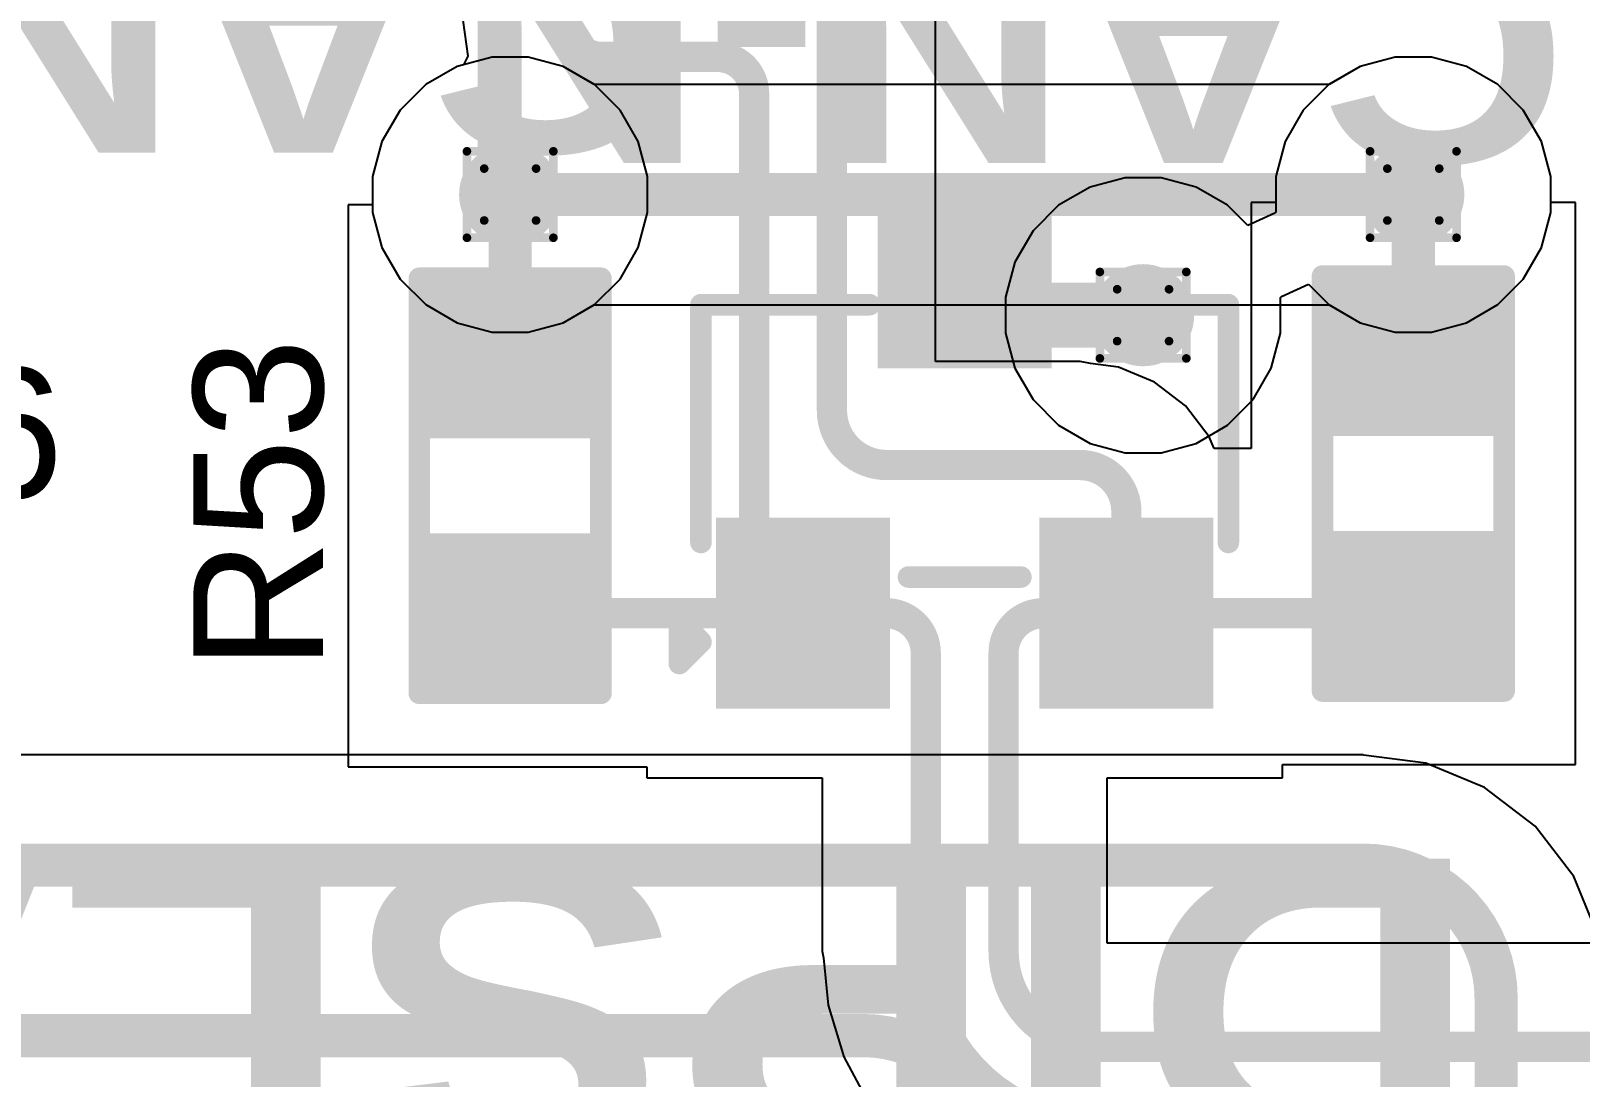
# Model space of a CAD drawing. Header units: inches. Extents: x -5 to 230, y -4 to 159.
# Drawn here: x 63.87 to 72.97, y 65.81 to 71.96 of the extents above; entities that cross this region are included whole.
import ezdxf

# ---------------------------------------------------------------- set-up
doc = ezdxf.new("R2010")
doc.units = ezdxf.units.IN
for name, color, linetype in [('Bottom Layer', 5, 'Continuous'), ('Drill Drawing', 1, 'Continuous'), ('Layer 1', 16, 'Continuous'), ('Layer 2', 76, 'Continuous'), ('Top Layer', 1, 'Continuous'), ('Top Overlay', 2, 'Continuous'), ('Top Paste', 8, 'Continuous'), ('Top Solder', 216, 'Continuous'), ('Via Holes', 16, 'Continuous')]:
    doc.layers.add(name, color=color, linetype=linetype)
doc.styles.add('Arial', font='', dxfattribs={"height": 0.2})
doc.styles.add('Arial Black_Bold', font='', dxfattribs={"height": 0.2})
doc.styles.get('Arial').set_extended_font_data('Arial')
doc.styles.get('Arial Black_Bold').set_extended_font_data('Arial Black', bold=True)

# ---------------------------------------------------------------- blocks, each defined once
blk = doc.blocks.new('R___0603_3')
at = {"layer": 'Top Layer'}
for points in [[(-0.381, 0.4445), (-0.381, -0.4445), (-1.143, -0.4445), (-1.143, 0.4445)], [(1.143, 0.4445), (1.143, -0.4445), (0.381, -0.4445), (0.381, 0.4445)]]:
    blk.add_hatch(color=1, dxfattribs=at).paths.add_polyline_path(points)
at = {"layer": 'Top Paste'}
for points in [[(-0.381, 0.4445), (-0.381, -0.4445), (-1.143, -0.4445), (-1.143, 0.4445)], [(1.143, 0.4445), (1.143, -0.4445), (0.381, -0.4445), (0.381, 0.4445)]]:
    blk.add_hatch(color=8, dxfattribs=at).paths.add_polyline_path(points)
at = {"layer": 'Top Solder'}
for points in [[(-0.2794, 0.5461), (-0.2794, -0.5461), (-1.2446, -0.5461), (-1.2446, 0.5461)], [(1.2446, 0.5461), (1.2446, -0.5461), (0.2794, -0.5461), (0.2794, 0.5461)]]:
    blk.add_hatch(color=216, dxfattribs=at).paths.add_polyline_path(points)
at = {"layer": 'Top Overlay'}
for points in [[(-1.2192, 0.5334, 0.127, 0.127, 0), (-1.2192, -0.5334, 0.127, 0.127, 0)], [(-1.2192, 0.5334, 0.127, 0.127, 0), (1.2192, 0.5334, 0.127, 0.127, 0)], [(1.2192, 0.5334, 0.127, 0.127, 0), (1.2192, -0.5334, 0.127, 0.127, 0)], [(-1.2192, -0.5334, 0.127, 0.127, 0), (1.2192, -0.5334, 0.127, 0.127, 0)]]:
    blk.add_lwpolyline(points, format="xyseb", dxfattribs=at)
for points in [[(-1.251, 0.5334, 0.0635, 0.0635, 1), (-1.1874, 0.5334, 0.0635, 0.0635, 1)], [(-1.251, 0.5334, 0.0635, 0.0635, 1), (-1.1874, 0.5334, 0.0635, 0.0635, 1)], [(1.1874, 0.5334, 0.0635, 0.0635, 1), (1.251, 0.5334, 0.0635, 0.0635, 1)], [(1.1874, 0.5334, 0.0635, 0.0635, 1), (1.251, 0.5334, 0.0635, 0.0635, 1)], [(-1.251, -0.5334, 0.0635, 0.0635, 1), (-1.1874, -0.5334, 0.0635, 0.0635, 1)], [(-1.251, -0.5334, 0.0635, 0.0635, 1), (-1.1874, -0.5334, 0.0635, 0.0635, 1)], [(1.1874, -0.5334, 0.0635, 0.0635, 1), (1.251, -0.5334, 0.0635, 0.0635, 1)], [(1.1874, -0.5334, 0.0635, 0.0635, 1), (1.251, -0.5334, 0.0635, 0.0635, 1)]]:
    blk.add_lwpolyline(points, format="xyseb", close=True, dxfattribs=at)
blk = doc.blocks.new('SOT_23_43')
at = {"layer": 'Top Layer'}
for points in [[(-0.41, 1.46), (0.41, 1.46), (0.41, 0.54), (-0.41, 0.54)], [(-1.36, -0.54), (-0.54, -0.54), (-0.54, -1.46), (-1.36, -1.46)], [(0.54, -0.54), (1.36, -0.54), (1.36, -1.46), (0.54, -1.46)]]:
    blk.add_hatch(color=1, dxfattribs=at).paths.add_polyline_path(points)
at = {"layer": 'Top Paste'}
for points in [[(-0.41, 1.46), (0.41, 1.46), (0.41, 0.54), (-0.41, 0.54)], [(-1.36, -0.54), (-0.54, -0.54), (-0.54, -1.46), (-1.36, -1.46)], [(0.54, -0.54), (1.36, -0.54), (1.36, -1.46), (0.54, -1.46)]]:
    blk.add_hatch(color=8, dxfattribs=at).paths.add_polyline_path(points)
at = {"layer": 'Top Solder'}
for points in [[(-0.5116, 1.5616), (0.5116, 1.5616), (0.5116, 0.4384), (-0.5116, 0.4384)], [(-1.4616, -0.4384), (-0.4384, -0.4384), (-0.4384, -1.5616), (-1.4616, -1.5616)], [(0.4384, -0.4384), (1.4616, -0.4384), (1.4616, -1.5616), (0.4384, -1.5616)]]:
    blk.add_hatch(color=216, dxfattribs=at).paths.add_polyline_path(points)
at = {"layer": 'Top Overlay'}
for points in [[(-1.5494, -0.5842, 0.127, 0.127, 0), (-1.5494, 0.8128, 0.127, 0.127, 0)], [(-1.5494, 0.8128, 0.127, 0.127, 0), (-0.5588, 0.8128, 0.127, 0.127, 0)], [(0.5588, 0.8128, 0.127, 0.127, 0), (1.5494, 0.8128, 0.127, 0.127, 0)], [(1.5494, 0.8128, 0.127, 0.127, 0), (1.5494, -0.5842, 0.127, 0.127, 0)], [(-0.3302, -0.7874, 0.127, 0.127, 0), (0.3302, -0.7874, 0.127, 0.127, 0)], [(-1.6764, -1.0414, 0.127, 0.127, 0), (-1.5494, -1.1684, 0.127, 0.127, 0)], [(-1.6764, -1.2954, 0.127, 0.127, 0), (-1.6764, -1.0414, 0.127, 0.127, 0)], [(-1.6764, -1.2954, 0.127, 0.127, 0), (-1.5494, -1.1684, 0.127, 0.127, 0)]]:
    blk.add_lwpolyline(points, format="xyseb", dxfattribs=at)
for points in [[(-1.5812, 0.8128, 0.0635, 0.0635, 1), (-1.5176, 0.8128, 0.0635, 0.0635, 1)], [(-1.5812, 0.8128, 0.0635, 0.0635, 1), (-1.5176, 0.8128, 0.0635, 0.0635, 1)], [(-0.5905, 0.8128, 0.0635, 0.0635, 1), (-0.5271, 0.8128, 0.0635, 0.0635, 1)], [(0.5271, 0.8128, 0.0635, 0.0635, 1), (0.5905, 0.8128, 0.0635, 0.0635, 1)], [(1.5176, 0.8128, 0.0635, 0.0635, 1), (1.5812, 0.8128, 0.0635, 0.0635, 1)], [(1.5176, 0.8128, 0.0635, 0.0635, 1), (1.5812, 0.8128, 0.0635, 0.0635, 1)], [(-1.5812, -0.5842, 0.0635, 0.0635, 1), (-1.5177, -0.5842, 0.0635, 0.0635, 1)], [(1.5177, -0.5842, 0.0635, 0.0635, 1), (1.5812, -0.5842, 0.0635, 0.0635, 1)], [(-0.3619, -0.7874, 0.0635, 0.0635, 1), (-0.2984, -0.7874, 0.0635, 0.0635, 1)], [(0.2984, -0.7874, 0.0635, 0.0635, 1), (0.3619, -0.7874, 0.0635, 0.0635, 1)], [(-1.7082, -1.0414, 0.0635, 0.0635, 1), (-1.6446, -1.0414, 0.0635, 0.0635, 1)], [(-1.7082, -1.0414, 0.0635, 0.0635, 1), (-1.6446, -1.0414, 0.0635, 0.0635, 1)], [(-1.5812, -1.1684, 0.0635, 0.0635, 1), (-1.5176, -1.1684, 0.0635, 0.0635, 1)], [(-1.5812, -1.1684, 0.0635, 0.0635, 1), (-1.5176, -1.1684, 0.0635, 0.0635, 1)], [(-1.7082, -1.2954, 0.0635, 0.0635, 1), (-1.6446, -1.2954, 0.0635, 0.0635, 1)], [(-1.7082, -1.2954, 0.0635, 0.0635, 1), (-1.6446, -1.2954, 0.0635, 0.0635, 1)]]:
    blk.add_lwpolyline(points, format="xyseb", close=True, dxfattribs=at)
blk = doc.blocks.new('R___0603_127')
at = {"layer": 'Top Layer'}
for points in [[(-0.381, 0.4445), (-0.381, -0.4445), (-1.143, -0.4445), (-1.143, 0.4445)], [(1.143, 0.4445), (1.143, -0.4445), (0.381, -0.4445), (0.381, 0.4445)]]:
    blk.add_hatch(color=1, dxfattribs=at).paths.add_polyline_path(points)
at = {"layer": 'Top Paste'}
for points in [[(-0.381, 0.4445), (-0.381, -0.4445), (-1.143, -0.4445), (-1.143, 0.4445)], [(1.143, 0.4445), (1.143, -0.4445), (0.381, -0.4445), (0.381, 0.4445)]]:
    blk.add_hatch(color=8, dxfattribs=at).paths.add_polyline_path(points)
at = {"layer": 'Top Solder'}
for points in [[(-0.2794, 0.5461), (-0.2794, -0.5461), (-1.2446, -0.5461), (-1.2446, 0.5461)], [(1.2446, 0.5461), (1.2446, -0.5461), (0.2794, -0.5461), (0.2794, 0.5461)]]:
    blk.add_hatch(color=216, dxfattribs=at).paths.add_polyline_path(points)
at = {"layer": 'Top Overlay'}
for points in [[(-1.2192, -0.5334, 0.127, 0.127, 0), (-1.2192, 0.5334, 0.127, 0.127, 0)], [(1.2192, 0.5334, 0.127, 0.127, 0), (-1.2192, 0.5334, 0.127, 0.127, 0)], [(1.2192, -0.5334, 0.127, 0.127, 0), (1.2192, 0.5334, 0.127, 0.127, 0)], [(-1.2192, -0.5334, 0.127, 0.127, 0), (1.2192, -0.5334, 0.127, 0.127, 0)]]:
    blk.add_lwpolyline(points, format="xyseb", dxfattribs=at)
for points in [[(-1.251, 0.5334, 0.0635, 0.0635, 1), (-1.1874, 0.5334, 0.0635, 0.0635, 1)], [(-1.251, 0.5334, 0.0635, 0.0635, 1), (-1.1874, 0.5334, 0.0635, 0.0635, 1)], [(1.1874, 0.5334, 0.0635, 0.0635, 1), (1.251, 0.5334, 0.0635, 0.0635, 1)], [(1.1874, 0.5334, 0.0635, 0.0635, 1), (1.251, 0.5334, 0.0635, 0.0635, 1)], [(-1.251, -0.5334, 0.0635, 0.0635, 1), (-1.1874, -0.5334, 0.0635, 0.0635, 1)], [(-1.251, -0.5334, 0.0635, 0.0635, 1), (-1.1874, -0.5334, 0.0635, 0.0635, 1)], [(1.1874, -0.5334, 0.0635, 0.0635, 1), (1.251, -0.5334, 0.0635, 0.0635, 1)], [(1.1874, -0.5334, 0.0635, 0.0635, 1), (1.251, -0.5334, 0.0635, 0.0635, 1)]]:
    blk.add_lwpolyline(points, format="xyseb", close=True, dxfattribs=at)

msp = doc.modelspace()

# ---------------------------------------------------------------- hatches: boundary and pattern name
at = {"layer": 'Bottom Layer'}
h = msp.add_hatch(color=5, dxfattribs=at)
edge = h.paths.add_edge_path()
edge.add_arc((66.6807, 70.9961), 0.3, 0, 360)
h = msp.add_hatch(color=5, dxfattribs=at)
edge = h.paths.add_edge_path()
edge.add_arc((71.9871, 70.9961), 0.3, 0, 360)
h = msp.add_hatch(color=5, dxfattribs=at)
edge = h.paths.add_edge_path()
edge.add_arc((70.3996, 70.2872), 0.3, 0, 360)
at = {"layer": 'Layer 1'}
h = msp.add_hatch(color=16, dxfattribs=at)
edge = h.paths.add_edge_path()
edge.add_arc((66.6807, 70.9961), 0.3, 0, 360)
h = msp.add_hatch(color=16, dxfattribs=at)
edge = h.paths.add_edge_path()
edge.add_arc((71.9871, 70.9961), 0.3, 0, 360)
h = msp.add_hatch(color=16, dxfattribs=at)
edge = h.paths.add_edge_path()
edge.add_arc((70.3996, 70.2872), 0.3, 0, 360)
at = {"layer": 'Layer 2'}
h = msp.add_hatch(color=76, dxfattribs=at)
edge = h.paths.add_edge_path()
edge.add_arc((66.6807, 70.9961), 0.3, 0, 360)
h = msp.add_hatch(color=76, dxfattribs=at)
edge = h.paths.add_edge_path()
edge.add_arc((71.9871, 70.9961), 0.3, 0, 360)
h = msp.add_hatch(color=76, dxfattribs=at)
edge = h.paths.add_edge_path()
edge.add_arc((70.3996, 70.2872), 0.3, 0, 360)
at = {"layer": 'Top Layer'}
h = msp.add_hatch(color=1, dxfattribs=at)
edge = h.paths.add_edge_path()
edge.add_arc((66.6807, 70.9961), 0.3, 0, 360)
h = msp.add_hatch(color=1, dxfattribs=at)
edge = h.paths.add_edge_path()
edge.add_arc((71.9871, 70.9961), 0.3, 0, 360)
h = msp.add_hatch(color=1, dxfattribs=at)
edge = h.paths.add_edge_path()
edge.add_arc((70.3996, 70.2872), 0.3, 0, 360)
at = {"layer": 'Via Holes'}
h = msp.add_hatch(color=7, dxfattribs=at)
edge = h.paths.add_edge_path()
edge.add_arc((66.6807, 70.9961), 0.15, 0, 360)
h = msp.add_hatch(color=7, dxfattribs=at)
edge = h.paths.add_edge_path()
edge.add_arc((71.9871, 70.9961), 0.15, 0, 360)
h = msp.add_hatch(color=7, dxfattribs=at)
edge = h.paths.add_edge_path()
edge.add_arc((70.3996, 70.2872), 0.15, 0, 360)

# ---------------------------------------------------------------- linework, layer by layer
at = {"layer": 'Bottom Layer'}
for p, q in [((66.3688, 71.749), (66.1845, 71.6426)), ((66.5743, 71.8041), (66.3688, 71.749)), ((66.787, 71.8041), (66.5743, 71.8041)), ((66.9925, 71.749), (66.787, 71.8041)), ((67.1753, 71.6435), (66.9925, 71.749)), ((71.6752, 71.749), (71.4925, 71.6435)), ((71.8807, 71.8041), (71.6752, 71.749)), ((72.0935, 71.8041), (71.8807, 71.8041)), ((72.299, 71.749), (72.0935, 71.8041)), ((72.4832, 71.6426), (72.299, 71.749)), ((66.1845, 71.6426), (66.0341, 71.4922)), ((71.4925, 71.6435), (67.1753, 71.6435)), ((72.6336, 71.4922), (72.4832, 71.6426)), ((66.0341, 71.4922), (65.9277, 71.3079)), ((72.74, 71.3079), (72.6336, 71.4922)), ((65.9277, 71.3079), (65.8727, 71.1024)), ((72.7951, 71.1024), (72.74, 71.3079)), ((65.8727, 71.1024), (65.8727, 70.8897)), ((72.7951, 70.8897), (72.7951, 71.1024)), ((65.8727, 70.8897), (65.9277, 70.6842)), ((72.74, 70.6842), (72.7951, 70.8897)), ((65.9277, 70.6842), (66.0341, 70.4999)), ((72.6336, 70.4999), (72.74, 70.6842)), ((66.0341, 70.4999), (66.1845, 70.3495)), ((72.4832, 70.3495), (72.6336, 70.4999)), ((66.1845, 70.3495), (66.3688, 70.2431)), ((66.9925, 70.2431), (67.1753, 70.3486)), ((67.1753, 70.3486), (71.4925, 70.3486)), ((71.4925, 70.3486), (71.6752, 70.2431)), ((72.299, 70.2431), (72.4832, 70.3495)), ((66.3688, 70.2431), (66.5743, 70.1881)), ((66.5743, 70.1881), (66.787, 70.1881)), ((66.787, 70.1881), (66.9925, 70.2431)), ((71.6752, 70.2431), (71.8807, 70.1881)), ((71.8807, 70.1881), (72.0935, 70.1881)), ((72.0935, 70.1881), (72.299, 70.2431)), ((71.6917, 67.7034), (41.2084, 67.7034)), ((71.6949, 67.7028), (71.6917, 67.7034)), ((72.0617, 67.6545), (71.6949, 67.7028)), ((72.4064, 67.5117), (72.0617, 67.6545)), ((72.7024, 67.2846), (72.4064, 67.5117)), ((72.9295, 66.9886), (72.7024, 67.2846)), ((73.0723, 66.6439), (72.9295, 66.9886))]:
    msp.add_line(p, q, dxfattribs=at)
for points in [[(66.6807, 70.9961, 0.254, 0.254, 0), (71.9871, 70.9961, 0.254, 0.254, 0)], [(33.3294, 67.056, 0.254, 0.254, 0), (71.6917, 67.056, 0.254, 0.254, 0)], [(71.6917, 67.056, 0.254, 0.254, -0.414214), (72.4738, 66.2739, 0.254, 0.254, 0)], [(72.4738, 59.0057, 0.254, 0.254, 0), (72.4738, 66.2739, 0.254, 0.254, 0)], [(34.278, 66.0546, 0.254, 0.254, 0), (68.7565, 66.0546, 0.254, 0.254, 0)], [(68.7565, 66.0546, 0.254, 0.254, -0.414214), (69.5069, 65.3042, 0.254, 0.254, 0)]]:
    msp.add_lwpolyline(points, format="xyseb", dxfattribs=at)
for points in [[(66.6172, 70.9961, 0.127, 0.127, 1), (66.7442, 70.9961, 0.127, 0.127, 1)], [(71.9236, 70.9961, 0.127, 0.127, 1), (72.0506, 70.9961, 0.127, 0.127, 1)], [(71.6282, 67.056, 0.127, 0.127, 1), (71.7552, 67.056, 0.127, 0.127, 1)], [(71.6282, 67.056, 0.127, 0.127, 1), (71.7552, 67.056, 0.127, 0.127, 1)], [(72.4103, 66.2739, 0.127, 0.127, 1), (72.5373, 66.2739, 0.127, 0.127, 1)], [(72.4103, 66.2739, 0.127, 0.127, 1), (72.5373, 66.2739, 0.127, 0.127, 1)], [(68.693, 66.0546, 0.127, 0.127, 1), (68.82, 66.0546, 0.127, 0.127, 1)], [(68.693, 66.0546, 0.127, 0.127, 1), (68.82, 66.0546, 0.127, 0.127, 1)]]:
    msp.add_lwpolyline(points, format="xyseb", close=True, dxfattribs=at)
at = {"layer": 'Drill Drawing'}
for points in [[(66.4267, 71.2501, 0.0508, 0.0508, 0), (66.9347, 71.2501, 0.0508, 0.0508, 0)], [(66.4267, 70.7421, 0.0508, 0.0508, 0), (66.4267, 71.2501, 0.0508, 0.0508, 0)], [(66.9347, 70.7421, 0.0508, 0.0508, 0), (66.9347, 71.2501, 0.0508, 0.0508, 0)], [(71.7331, 71.2501, 0.0508, 0.0508, 0), (72.2411, 71.2501, 0.0508, 0.0508, 0)], [(71.7331, 70.7421, 0.0508, 0.0508, 0), (71.7331, 71.2501, 0.0508, 0.0508, 0)], [(72.2411, 70.7421, 0.0508, 0.0508, 0), (72.2411, 71.2501, 0.0508, 0.0508, 0)], [(66.5283, 71.1485, 0.0508, 0.0508, 0), (66.8331, 71.1485, 0.0508, 0.0508, 0)], [(66.5283, 70.8437, 0.0508, 0.0508, 0), (66.5283, 71.1485, 0.0508, 0.0508, 0)], [(66.8331, 70.8437, 0.0508, 0.0508, 0), (66.8331, 71.1485, 0.0508, 0.0508, 0)], [(71.8347, 71.1485, 0.0508, 0.0508, 0), (72.1395, 71.1485, 0.0508, 0.0508, 0)], [(71.8347, 70.8437, 0.0508, 0.0508, 0), (71.8347, 71.1485, 0.0508, 0.0508, 0)], [(72.1395, 70.8437, 0.0508, 0.0508, 0), (72.1395, 71.1485, 0.0508, 0.0508, 0)], [(66.5283, 70.8437, 0.0508, 0.0508, 0), (66.8331, 70.8437, 0.0508, 0.0508, 0)], [(71.8347, 70.8437, 0.0508, 0.0508, 0), (72.1395, 70.8437, 0.0508, 0.0508, 0)], [(66.4267, 70.7421, 0.0508, 0.0508, 0), (66.9347, 70.7421, 0.0508, 0.0508, 0)], [(71.7331, 70.7421, 0.0508, 0.0508, 0), (72.2411, 70.7421, 0.0508, 0.0508, 0)], [(70.1456, 70.5412, 0.0508, 0.0508, 0), (70.6536, 70.5412, 0.0508, 0.0508, 0)], [(70.1456, 70.0332, 0.0508, 0.0508, 0), (70.1456, 70.5412, 0.0508, 0.0508, 0)], [(70.6536, 70.0332, 0.0508, 0.0508, 0), (70.6536, 70.5412, 0.0508, 0.0508, 0)], [(70.2472, 70.4396, 0.0508, 0.0508, 0), (70.552, 70.4396, 0.0508, 0.0508, 0)], [(70.2472, 70.1348, 0.0508, 0.0508, 0), (70.2472, 70.4396, 0.0508, 0.0508, 0)], [(70.552, 70.1348, 0.0508, 0.0508, 0), (70.552, 70.4396, 0.0508, 0.0508, 0)], [(70.2472, 70.1348, 0.0508, 0.0508, 0), (70.552, 70.1348, 0.0508, 0.0508, 0)], [(70.1456, 70.0332, 0.0508, 0.0508, 0), (70.6536, 70.0332, 0.0508, 0.0508, 0)]]:
    msp.add_lwpolyline(points, format="xyseb", dxfattribs=at)
for points in [[(66.414, 71.2501, 0.0254, 0.0254, 1), (66.4394, 71.2501, 0.0254, 0.0254, 1)], [(66.414, 71.2501, 0.0254, 0.0254, 1), (66.4394, 71.2501, 0.0254, 0.0254, 1)], [(66.922, 71.2501, 0.0254, 0.0254, 1), (66.9474, 71.2501, 0.0254, 0.0254, 1)], [(66.922, 71.2501, 0.0254, 0.0254, 1), (66.9474, 71.2501, 0.0254, 0.0254, 1)], [(71.7204, 71.2501, 0.0254, 0.0254, 1), (71.7458, 71.2501, 0.0254, 0.0254, 1)], [(71.7204, 71.2501, 0.0254, 0.0254, 1), (71.7458, 71.2501, 0.0254, 0.0254, 1)], [(72.2284, 71.2501, 0.0254, 0.0254, 1), (72.2538, 71.2501, 0.0254, 0.0254, 1)], [(72.2284, 71.2501, 0.0254, 0.0254, 1), (72.2538, 71.2501, 0.0254, 0.0254, 1)], [(66.5156, 71.1485, 0.0254, 0.0254, 1), (66.541, 71.1485, 0.0254, 0.0254, 1)], [(66.5156, 71.1485, 0.0254, 0.0254, 1), (66.541, 71.1485, 0.0254, 0.0254, 1)], [(66.8204, 71.1485, 0.0254, 0.0254, 1), (66.8458, 71.1485, 0.0254, 0.0254, 1)], [(66.8204, 71.1485, 0.0254, 0.0254, 1), (66.8458, 71.1485, 0.0254, 0.0254, 1)], [(71.822, 71.1485, 0.0254, 0.0254, 1), (71.8474, 71.1485, 0.0254, 0.0254, 1)], [(71.822, 71.1485, 0.0254, 0.0254, 1), (71.8474, 71.1485, 0.0254, 0.0254, 1)], [(72.1268, 71.1485, 0.0254, 0.0254, 1), (72.1522, 71.1485, 0.0254, 0.0254, 1)], [(72.1268, 71.1485, 0.0254, 0.0254, 1), (72.1522, 71.1485, 0.0254, 0.0254, 1)], [(66.5156, 70.8437, 0.0254, 0.0254, 1), (66.541, 70.8437, 0.0254, 0.0254, 1)], [(66.5156, 70.8437, 0.0254, 0.0254, 1), (66.541, 70.8437, 0.0254, 0.0254, 1)], [(66.8204, 70.8437, 0.0254, 0.0254, 1), (66.8458, 70.8437, 0.0254, 0.0254, 1)], [(66.8204, 70.8437, 0.0254, 0.0254, 1), (66.8458, 70.8437, 0.0254, 0.0254, 1)], [(71.822, 70.8437, 0.0254, 0.0254, 1), (71.8474, 70.8437, 0.0254, 0.0254, 1)], [(71.822, 70.8437, 0.0254, 0.0254, 1), (71.8474, 70.8437, 0.0254, 0.0254, 1)], [(72.1268, 70.8437, 0.0254, 0.0254, 1), (72.1522, 70.8437, 0.0254, 0.0254, 1)], [(72.1268, 70.8437, 0.0254, 0.0254, 1), (72.1522, 70.8437, 0.0254, 0.0254, 1)], [(66.414, 70.7421, 0.0254, 0.0254, 1), (66.4394, 70.7421, 0.0254, 0.0254, 1)], [(66.414, 70.7421, 0.0254, 0.0254, 1), (66.4394, 70.7421, 0.0254, 0.0254, 1)], [(66.922, 70.7421, 0.0254, 0.0254, 1), (66.9474, 70.7421, 0.0254, 0.0254, 1)], [(66.922, 70.7421, 0.0254, 0.0254, 1), (66.9474, 70.7421, 0.0254, 0.0254, 1)], [(71.7204, 70.7421, 0.0254, 0.0254, 1), (71.7458, 70.7421, 0.0254, 0.0254, 1)], [(71.7204, 70.7421, 0.0254, 0.0254, 1), (71.7458, 70.7421, 0.0254, 0.0254, 1)], [(72.2284, 70.7421, 0.0254, 0.0254, 1), (72.2538, 70.7421, 0.0254, 0.0254, 1)], [(72.2284, 70.7421, 0.0254, 0.0254, 1), (72.2538, 70.7421, 0.0254, 0.0254, 1)], [(70.1329, 70.5412, 0.0254, 0.0254, 1), (70.1583, 70.5412, 0.0254, 0.0254, 1)], [(70.1329, 70.5412, 0.0254, 0.0254, 1), (70.1583, 70.5412, 0.0254, 0.0254, 1)], [(70.6409, 70.5412, 0.0254, 0.0254, 1), (70.6663, 70.5412, 0.0254, 0.0254, 1)], [(70.6409, 70.5412, 0.0254, 0.0254, 1), (70.6663, 70.5412, 0.0254, 0.0254, 1)], [(70.2345, 70.4396, 0.0254, 0.0254, 1), (70.2599, 70.4396, 0.0254, 0.0254, 1)], [(70.2345, 70.4396, 0.0254, 0.0254, 1), (70.2599, 70.4396, 0.0254, 0.0254, 1)], [(70.5393, 70.4396, 0.0254, 0.0254, 1), (70.5647, 70.4396, 0.0254, 0.0254, 1)], [(70.5393, 70.4396, 0.0254, 0.0254, 1), (70.5647, 70.4396, 0.0254, 0.0254, 1)], [(70.2345, 70.1348, 0.0254, 0.0254, 1), (70.2599, 70.1348, 0.0254, 0.0254, 1)], [(70.2345, 70.1348, 0.0254, 0.0254, 1), (70.2599, 70.1348, 0.0254, 0.0254, 1)], [(70.5393, 70.1348, 0.0254, 0.0254, 1), (70.5647, 70.1348, 0.0254, 0.0254, 1)], [(70.5393, 70.1348, 0.0254, 0.0254, 1), (70.5647, 70.1348, 0.0254, 0.0254, 1)], [(70.1329, 70.0332, 0.0254, 0.0254, 1), (70.1583, 70.0332, 0.0254, 0.0254, 1)], [(70.1329, 70.0332, 0.0254, 0.0254, 1), (70.1583, 70.0332, 0.0254, 0.0254, 1)], [(70.6409, 70.0332, 0.0254, 0.0254, 1), (70.6663, 70.0332, 0.0254, 0.0254, 1)], [(70.6409, 70.0332, 0.0254, 0.0254, 1), (70.6663, 70.0332, 0.0254, 0.0254, 1)]]:
    msp.add_lwpolyline(points, format="xyseb", close=True, dxfattribs=at)
at = {"layer": 'Layer 1'}
for p, q in [((66.3688, 71.749), (66.1845, 71.6426)), ((66.5743, 71.8041), (66.3688, 71.749)), ((66.787, 71.8041), (66.5743, 71.8041)), ((66.9925, 71.749), (66.787, 71.8041)), ((67.1768, 71.6426), (66.9925, 71.749)), ((71.6752, 71.749), (71.491, 71.6426)), ((71.8807, 71.8041), (71.6752, 71.749)), ((72.0935, 71.8041), (71.8807, 71.8041)), ((72.299, 71.749), (72.0935, 71.8041)), ((72.4832, 71.6426), (72.299, 71.749)), ((66.1845, 71.6426), (66.0341, 71.4922)), ((67.3272, 71.4922), (67.1768, 71.6426)), ((71.491, 71.6426), (71.3405, 71.4922)), ((72.6336, 71.4922), (72.4832, 71.6426)), ((66.0341, 71.4922), (65.9277, 71.3079)), ((67.4336, 71.3079), (67.3272, 71.4922)), ((71.3405, 71.4922), (71.2342, 71.3079)), ((72.74, 71.3079), (72.6336, 71.4922)), ((65.9277, 71.3079), (65.8727, 71.1024)), ((67.4887, 71.1024), (67.4336, 71.3079)), ((71.2342, 71.3079), (71.1791, 71.1024)), ((72.7951, 71.1024), (72.74, 71.3079)), ((65.8727, 71.1024), (65.8727, 70.8897)), ((67.4887, 70.8897), (67.4887, 71.1024)), ((70.2933, 71.0952), (70.0877, 71.0402)), ((70.506, 71.0952), (70.2933, 71.0952)), ((70.7115, 71.0402), (70.506, 71.0952)), ((71.1791, 71.1024), (71.1791, 70.8917)), ((72.7951, 70.8897), (72.7951, 71.1024)), ((70.0877, 71.0402), (69.9035, 70.9338)), ((70.8957, 70.9338), (70.7115, 71.0402)), ((69.9035, 70.9338), (69.7531, 70.7833)), ((71.0152, 70.8143), (70.8957, 70.9338)), ((65.8727, 70.8897), (65.9277, 70.6842)), ((67.4336, 70.6842), (67.4887, 70.8897)), ((71.173, 70.8869), (71.0152, 70.8143)), ((71.1791, 70.8917), (71.173, 70.8869)), ((72.74, 70.6842), (72.7951, 70.8897)), ((69.7531, 70.7833), (69.6467, 70.5991)), ((65.9277, 70.6842), (66.0341, 70.4999)), ((67.3272, 70.4999), (67.4336, 70.6842)), ((72.6336, 70.4999), (72.74, 70.6842)), ((69.6467, 70.5991), (69.5916, 70.3936)), ((66.0341, 70.4999), (66.1845, 70.3495)), ((67.1768, 70.3495), (67.3272, 70.4999)), ((71.2137, 70.3964), (71.3715, 70.469)), ((71.3715, 70.469), (71.491, 70.3495)), ((72.4832, 70.3495), (72.6336, 70.4999)), ((69.5916, 70.3936), (69.5916, 70.1809)), ((71.2076, 70.3915), (71.2137, 70.3964)), ((71.2076, 70.1809), (71.2076, 70.3915)), ((66.1845, 70.3495), (66.3688, 70.2431)), ((66.9925, 70.2431), (67.1768, 70.3495)), ((71.491, 70.3495), (71.6752, 70.2431)), ((72.299, 70.2431), (72.4832, 70.3495)), ((66.3688, 70.2431), (66.5743, 70.1881)), ((66.5743, 70.1881), (66.787, 70.1881)), ((66.787, 70.1881), (66.9925, 70.2431)), ((69.5916, 70.1809), (69.6467, 69.9753)), ((71.1526, 69.9753), (71.2076, 70.1809)), ((71.6752, 70.2431), (71.8807, 70.1881)), ((71.8807, 70.1881), (72.0935, 70.1881)), ((72.0935, 70.1881), (72.299, 70.2431)), ((69.6467, 69.9753), (69.7531, 69.7911)), ((71.0462, 69.7911), (71.1526, 69.9753)), ((69.7531, 69.7911), (69.9035, 69.6407)), ((70.8957, 69.6407), (71.0462, 69.7911)), ((69.9035, 69.6407), (70.0877, 69.5343)), ((70.7115, 69.5343), (70.8957, 69.6407)), ((70.0877, 69.5343), (70.2933, 69.4792)), ((70.506, 69.4792), (70.7115, 69.5343)), ((70.2933, 69.4792), (70.506, 69.4792))]:
    msp.add_line(p, q, dxfattribs=at)
at = {"layer": 'Layer 2'}
for p, q in [((66.3688, 71.749), (66.1845, 71.6426)), ((66.5743, 71.8041), (66.3688, 71.749)), ((66.787, 71.8041), (66.5743, 71.8041)), ((66.9925, 71.749), (66.787, 71.8041)), ((67.1768, 71.6426), (66.9925, 71.749)), ((71.6752, 71.749), (71.491, 71.6426)), ((71.8807, 71.8041), (71.6752, 71.749)), ((72.0935, 71.8041), (71.8807, 71.8041)), ((72.299, 71.749), (72.0935, 71.8041)), ((72.4832, 71.6426), (72.299, 71.749)), ((66.1845, 71.6426), (66.0341, 71.4922)), ((67.3272, 71.4922), (67.1768, 71.6426)), ((71.491, 71.6426), (71.3405, 71.4922)), ((72.6336, 71.4922), (72.4832, 71.6426)), ((66.0341, 71.4922), (65.9277, 71.3079)), ((67.4336, 71.3079), (67.3272, 71.4922)), ((71.3405, 71.4922), (71.2342, 71.3079)), ((72.74, 71.3079), (72.6336, 71.4922)), ((65.9277, 71.3079), (65.8727, 71.1024)), ((67.4887, 71.1024), (67.4336, 71.3079)), ((71.2342, 71.3079), (71.1791, 71.1024)), ((72.7951, 71.1024), (72.74, 71.3079)), ((65.8727, 71.1024), (65.8727, 70.8897)), ((67.4887, 70.8897), (67.4887, 71.1024)), ((70.2933, 71.0952), (70.0877, 71.0402)), ((70.506, 71.0952), (70.2933, 71.0952)), ((70.7115, 71.0402), (70.506, 71.0952)), ((71.1791, 71.1024), (71.1791, 70.8917)), ((72.7951, 70.8897), (72.7951, 71.1024)), ((70.0877, 71.0402), (69.9035, 70.9338)), ((70.8957, 70.9338), (70.7115, 71.0402)), ((69.9035, 70.9338), (69.7531, 70.7833)), ((71.0152, 70.8143), (70.8957, 70.9338)), ((65.8727, 70.8897), (65.9277, 70.6842)), ((67.4336, 70.6842), (67.4887, 70.8897)), ((71.173, 70.8869), (71.0152, 70.8143)), ((71.1791, 70.8917), (71.173, 70.8869)), ((72.74, 70.6842), (72.7951, 70.8897)), ((69.7531, 70.7833), (69.6467, 70.5991)), ((65.9277, 70.6842), (66.0341, 70.4999)), ((67.3272, 70.4999), (67.4336, 70.6842)), ((72.6336, 70.4999), (72.74, 70.6842)), ((69.6467, 70.5991), (69.5916, 70.3936)), ((66.0341, 70.4999), (66.1845, 70.3495)), ((67.1768, 70.3495), (67.3272, 70.4999)), ((71.2137, 70.3964), (71.3715, 70.469)), ((71.3715, 70.469), (71.491, 70.3495)), ((72.4832, 70.3495), (72.6336, 70.4999)), ((69.5916, 70.3936), (69.5916, 70.1809)), ((71.2076, 70.3915), (71.2137, 70.3964)), ((71.2076, 70.1809), (71.2076, 70.3915)), ((66.1845, 70.3495), (66.3688, 70.2431)), ((66.9925, 70.2431), (67.1768, 70.3495)), ((71.491, 70.3495), (71.6752, 70.2431)), ((72.299, 70.2431), (72.4832, 70.3495)), ((66.3688, 70.2431), (66.5743, 70.1881)), ((66.5743, 70.1881), (66.787, 70.1881)), ((66.787, 70.1881), (66.9925, 70.2431)), ((69.5916, 70.1809), (69.6467, 69.9753)), ((71.1526, 69.9753), (71.2076, 70.1809)), ((71.6752, 70.2431), (71.8807, 70.1881)), ((71.8807, 70.1881), (72.0935, 70.1881)), ((72.0935, 70.1881), (72.299, 70.2431)), ((69.6467, 69.9753), (69.7531, 69.7911)), ((71.0462, 69.7911), (71.1526, 69.9753)), ((69.7531, 69.7911), (69.9035, 69.6407)), ((70.8957, 69.6407), (71.0462, 69.7911)), ((69.9035, 69.6407), (70.0877, 69.5343)), ((70.7115, 69.5343), (70.8957, 69.6407)), ((70.0877, 69.5343), (70.2933, 69.4792)), ((70.506, 69.4792), (70.7115, 69.5343)), ((70.2933, 69.4792), (70.506, 69.4792))]:
    msp.add_line(p, q, dxfattribs=at)
at = {"layer": 'Top Layer'}
for p, q in [((69.18, 70.0154), (69.18, 73.3661)), ((66.4033, 72.0207), (66.4312, 71.8085)), ((66.3688, 71.749), (66.1845, 71.6426)), ((66.4069, 71.7592), (66.3688, 71.749)), ((66.4312, 71.8085), (66.4069, 71.7592)), ((71.6752, 71.749), (71.491, 71.6426)), ((71.8807, 71.8041), (71.6752, 71.749)), ((72.0935, 71.8041), (71.8807, 71.8041)), ((72.299, 71.749), (72.0935, 71.8041)), ((72.4832, 71.6426), (72.299, 71.749)), ((66.1845, 71.6426), (66.0341, 71.4922)), ((71.491, 71.6426), (71.3405, 71.4922)), ((72.6336, 71.4922), (72.4832, 71.6426)), ((66.0341, 71.4922), (65.9277, 71.3079)), ((71.3405, 71.4922), (71.2342, 71.3079)), ((72.74, 71.3079), (72.6336, 71.4922)), ((65.9277, 71.3079), (65.8727, 71.1024)), ((71.2342, 71.3079), (71.1791, 71.1024)), ((72.7951, 71.1024), (72.74, 71.3079)), ((65.8727, 71.1024), (65.8727, 70.9359)), ((71.1791, 71.1024), (71.1791, 70.9491)), ((72.7951, 70.9491), (72.7951, 71.1024)), ((65.8727, 70.9359), (65.7282, 70.9359)), ((65.7282, 70.9359), (65.7282, 69.1579)), ((71.1791, 70.9491), (71.0346, 70.9491)), ((71.0346, 70.9491), (71.0346, 69.5041)), ((72.9396, 70.9491), (72.7951, 70.9491)), ((72.9396, 69.1711), (72.9396, 70.9491)), ((70.0289, 70.0154), (69.18, 70.0154)), ((70.0912, 70.003), (70.0289, 70.0154)), ((70.2558, 69.9814), (70.0912, 70.003)), ((70.4673, 69.8938), (70.2558, 69.9814)), ((70.6488, 69.7545), (70.4673, 69.8938)), ((70.7882, 69.5729), (70.6488, 69.7545)), ((70.8167, 69.5041), (70.7882, 69.5729)), ((71.0346, 69.5041), (70.8167, 69.5041)), ((72.9396, 67.6471), (72.9396, 69.1711)), ((65.7282, 69.1579), (65.7282, 67.6339)), ((65.7282, 67.6339), (67.4832, 67.6339)), ((67.4832, 67.6339), (67.4832, 67.5681)), ((71.2192, 67.5681), (71.2192, 67.6471)), ((71.2192, 67.6471), (72.9396, 67.6471)), ((67.4832, 67.5681), (68.514, 67.5681)), ((68.514, 67.5681), (68.514, 66.5504)), ((70.1884, 66.5978), (70.1884, 67.5681)), ((70.1884, 67.5681), (71.2192, 67.5681)), ((68.514, 66.5504), (68.5217, 66.5118)), ((79.0126, 66.5978), (70.1884, 66.5978)), ((68.5217, 66.5118), (68.5491, 66.2338)), ((68.5491, 66.2338), (68.6414, 65.9293)), ((68.6414, 65.9293), (68.7914, 65.6486))]:
    msp.add_line(p, q, dxfattribs=at)
for points in [[(68.5714, 69.7284, 0.1778, 0.1778, 0), (68.5714, 73.8443, 0.1778, 0.1778, 0)], [(67.2231, 71.8048, 0.1778, 0.1778, -1), (67.2231, 72.2366, 0.1778, 0.1778, 0)], [(67.2231, 71.8048, 0.1778, 0.1778, 0), (67.8983, 71.8048, 0.1778, 0.1778, 0)], [(67.8983, 71.8048, 0.1778, 0.1778, -0.414214), (68.1142, 71.5889, 0.1778, 0.1778, 0)], [(68.1142, 70.866, 0.1778, 0.1778, 0), (68.1142, 71.5889, 0.1778, 0.1778, 0)], [(66.6807, 70.0469, 0.254, 0.254, 0), (66.6807, 70.9961, 0.254, 0.254, 0)], [(71.9871, 70.0601, 0.254, 0.254, 0), (71.9871, 70.9961, 0.254, 0.254, 0)], [(68.1142, 68.8231, 0.1778, 0.1778, 0), (68.1142, 70.866, 0.1778, 0.1778, 0)], [(69.5304, 70.2872, 0.381, 0.381, 0), (70.3996, 70.2872, 0.381, 0.381, 0)], [(68.8929, 69.4069, 0.1778, 0.1778, -0.414214), (68.5714, 69.7284, 0.1778, 0.1778, 0)], [(68.8929, 69.4069, 0.1778, 0.1778, 0), (70.0289, 69.4069, 0.1778, 0.1778, 0)], [(70.0289, 69.4069, 0.1778, 0.1778, -0.414214), (70.3012, 69.1345, 0.1778, 0.1778, 0)], [(70.3012, 68.5361, 0.1778, 0.1778, 0), (70.3012, 69.1345, 0.1778, 0.1778, 0)], [(68.1142, 68.8231, 0.1778, 0.1778, 0), (68.4012, 68.5361, 0.1778, 0.1778, 0)], [(66.6807, 68.5229, 0.1778, 0.1778, 0), (66.6938, 68.5361, 0.1778, 0.1778, 0)], [(66.6938, 68.5361, 0.1778, 0.1778, 0), (68.4012, 68.5361, 0.1778, 0.1778, 0)], [(68.4012, 68.5361, 0.1778, 0.1778, 0), (68.8894, 68.5361, 0.1778, 0.1778, 0)], [(68.8894, 68.5361, 0.1778, 0.1778, -0.414214), (69.1226, 68.3028, 0.1778, 0.1778, 0)], [(69.5798, 68.3028, 0.1778, 0.1778, -0.414214), (69.8131, 68.5361, 0.1778, 0.1778, 0)], [(69.8131, 68.5361, 0.1778, 0.1778, 0), (70.3012, 68.5361, 0.1778, 0.1778, 0)], [(70.3012, 68.5361, 0.1778, 0.1778, 0), (71.9871, 68.5361, 0.1778, 0.1778, 0)], [(69.1226, 66.5504, 0.1778, 0.1778, 0), (69.1226, 68.3028, 0.1778, 0.1778, 0)], [(69.5798, 66.5504, 0.1778, 0.1778, 0), (69.5798, 68.3028, 0.1778, 0.1778, 0)], [(70.141, 65.532, 0.1778, 0.1778, -0.414214), (69.1226, 66.5504, 0.1778, 0.1778, 0)], [(70.141, 65.9892, 0.1778, 0.1778, -0.414214), (69.5798, 66.5504, 0.1778, 0.1778, 0)], [(70.141, 65.9892, 0.1778, 0.1778, 0), (79.0126, 65.9892, 0.1778, 0.1778, 0)]]:
    msp.add_lwpolyline(points, format="xyseb", dxfattribs=at)
for points in [[(67.1787, 71.8048, 0.0889, 0.0889, 1), (67.2676, 71.8048, 0.0889, 0.0889, 1)], [(67.1787, 71.8048, 0.0889, 0.0889, 1), (67.2676, 71.8048, 0.0889, 0.0889, 1)], [(67.8538, 71.8048, 0.0889, 0.0889, 1), (67.9427, 71.8048, 0.0889, 0.0889, 1)], [(67.8538, 71.8048, 0.0889, 0.0889, 1), (67.9427, 71.8048, 0.0889, 0.0889, 1)], [(68.0697, 71.5889, 0.0889, 0.0889, 1), (68.1586, 71.5889, 0.0889, 0.0889, 1)], [(68.0697, 71.5889, 0.0889, 0.0889, 1), (68.1586, 71.5889, 0.0889, 0.0889, 1)], [(66.6172, 70.9961, 0.127, 0.127, 1), (66.7442, 70.9961, 0.127, 0.127, 1)], [(71.9236, 70.9961, 0.127, 0.127, 1), (72.0506, 70.9961, 0.127, 0.127, 1)], [(68.0697, 70.866, 0.0889, 0.0889, 1), (68.1586, 70.866, 0.0889, 0.0889, 1)], [(68.0697, 70.866, 0.0889, 0.0889, 1), (68.1586, 70.866, 0.0889, 0.0889, 1)], [(69.4351, 70.2872, 0.1905, 0.1905, 1), (69.6256, 70.2872, 0.1905, 0.1905, 1)], [(70.3044, 70.2872, 0.1905, 0.1905, 1), (70.4949, 70.2872, 0.1905, 0.1905, 1)], [(66.6172, 70.0469, 0.127, 0.127, 1), (66.7442, 70.0469, 0.127, 0.127, 1)], [(71.9236, 70.0601, 0.127, 0.127, 1), (72.0506, 70.0601, 0.127, 0.127, 1)], [(68.5269, 69.7284, 0.0889, 0.0889, 1), (68.6158, 69.7284, 0.0889, 0.0889, 1)], [(68.5269, 69.7284, 0.0889, 0.0889, 1), (68.6158, 69.7284, 0.0889, 0.0889, 1)], [(68.8485, 69.4069, 0.0889, 0.0889, 1), (68.9374, 69.4069, 0.0889, 0.0889, 1)], [(68.8485, 69.4069, 0.0889, 0.0889, 1), (68.9374, 69.4069, 0.0889, 0.0889, 1)], [(69.9844, 69.4069, 0.0889, 0.0889, 1), (70.0733, 69.4069, 0.0889, 0.0889, 1)], [(69.9844, 69.4069, 0.0889, 0.0889, 1), (70.0733, 69.4069, 0.0889, 0.0889, 1)], [(70.2568, 69.1345, 0.0889, 0.0889, 1), (70.3457, 69.1345, 0.0889, 0.0889, 1)], [(70.2568, 69.1345, 0.0889, 0.0889, 1), (70.3457, 69.1345, 0.0889, 0.0889, 1)], [(68.0697, 68.8231, 0.0889, 0.0889, 1), (68.1586, 68.8231, 0.0889, 0.0889, 1)], [(68.0697, 68.8231, 0.0889, 0.0889, 1), (68.1586, 68.8231, 0.0889, 0.0889, 1)], [(66.6493, 68.5361, 0.0889, 0.0889, 1), (66.7382, 68.5361, 0.0889, 0.0889, 1)], [(66.6493, 68.5361, 0.0889, 0.0889, 1), (66.7382, 68.5361, 0.0889, 0.0889, 1)], [(68.3568, 68.5361, 0.0889, 0.0889, 1), (68.4457, 68.5361, 0.0889, 0.0889, 1)], [(68.3568, 68.5361, 0.0889, 0.0889, 1), (68.4457, 68.5361, 0.0889, 0.0889, 1)], [(68.3568, 68.5361, 0.0889, 0.0889, 1), (68.4457, 68.5361, 0.0889, 0.0889, 1)], [(68.8449, 68.5361, 0.0889, 0.0889, 1), (68.9338, 68.5361, 0.0889, 0.0889, 1)], [(68.8449, 68.5361, 0.0889, 0.0889, 1), (68.9338, 68.5361, 0.0889, 0.0889, 1)], [(69.7686, 68.5361, 0.0889, 0.0889, 1), (69.8575, 68.5361, 0.0889, 0.0889, 1)], [(69.7686, 68.5361, 0.0889, 0.0889, 1), (69.8575, 68.5361, 0.0889, 0.0889, 1)], [(70.2568, 68.5361, 0.0889, 0.0889, 1), (70.3457, 68.5361, 0.0889, 0.0889, 1)], [(70.2568, 68.5361, 0.0889, 0.0889, 1), (70.3457, 68.5361, 0.0889, 0.0889, 1)], [(70.2568, 68.5361, 0.0889, 0.0889, 1), (70.3457, 68.5361, 0.0889, 0.0889, 1)], [(71.9426, 68.5361, 0.0889, 0.0889, 1), (72.0315, 68.5361, 0.0889, 0.0889, 1)], [(66.6362, 68.5229, 0.0889, 0.0889, 1), (66.7251, 68.5229, 0.0889, 0.0889, 1)], [(69.0782, 68.3028, 0.0889, 0.0889, 1), (69.1671, 68.3028, 0.0889, 0.0889, 1)], [(69.0782, 68.3028, 0.0889, 0.0889, 1), (69.1671, 68.3028, 0.0889, 0.0889, 1)], [(69.5354, 68.3028, 0.0889, 0.0889, 1), (69.6243, 68.3028, 0.0889, 0.0889, 1)], [(69.5354, 68.3028, 0.0889, 0.0889, 1), (69.6243, 68.3028, 0.0889, 0.0889, 1)], [(69.0782, 66.5504, 0.0889, 0.0889, 1), (69.1671, 66.5504, 0.0889, 0.0889, 1)], [(69.0782, 66.5504, 0.0889, 0.0889, 1), (69.1671, 66.5504, 0.0889, 0.0889, 1)], [(69.5354, 66.5504, 0.0889, 0.0889, 1), (69.6243, 66.5504, 0.0889, 0.0889, 1)], [(69.5354, 66.5504, 0.0889, 0.0889, 1), (69.6243, 66.5504, 0.0889, 0.0889, 1)], [(70.0966, 65.9892, 0.0889, 0.0889, 1), (70.1855, 65.9892, 0.0889, 0.0889, 1)], [(70.0966, 65.9892, 0.0889, 0.0889, 1), (70.1855, 65.9892, 0.0889, 0.0889, 1)]]:
    msp.add_lwpolyline(points, format="xyseb", close=True, dxfattribs=at)

# ---------------------------------------------------------------- block references
msp.add_blockref('SOT_23_43', (69.3512, 69.5361))
for name, p, rotation in [('R___0603_127', (66.6807, 69.2849), 270), ('R___0603_3', (71.9871, 69.2981), 90)]:
    msp.add_blockref(name, p, dxfattribs=dict(rotation=rotation))

# ---------------------------------------------------------------- texts
at = {"layer": 'Top Overlay'}
for s, height, rotation, style, p in [('CAN-P', 1.27, 180, 'Arial Black_Bold', (67.6654, 72.5127)), ('CAN-N', 1.27, 180, 'Arial Black_Bold', (72.8943, 72.4517)), ('R53', 0.762, 90, 'Arial', (65.5807, 68.1993)), ('PUKK DIPSLAY MODULE', 1.778, 180, 'Arial Black_Bold', (81.2375, 67.0948))]:
    msp.add_text(s, height=height, rotation=rotation, dxfattribs=dict(at, style=style)).set_placement(p)
at = {"layer": 'Top Overlay', "style": 'Arial'}
msp.add_text('D26', height=0.762, dxfattribs=at).set_placement((62.1033, 69.2151))

doc.saveas('drawing.dxf')
